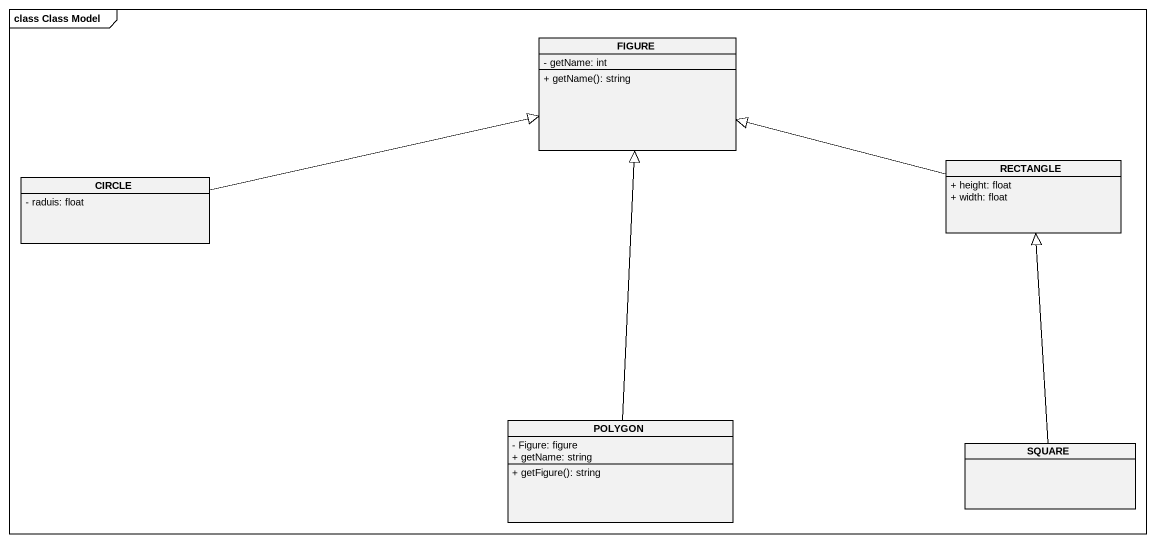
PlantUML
@startuml
mainframe class Class Model
hide circle
hide empty members
skinparam classAttributeIconSize 0
class FIGURE {
  - getName: int
  + getName(): string
}
class "CIRCLE" as CIRCLE_ {
  - raduis: float
}
class "RECTANGLE" as RECTANGLE_ {
  + height: float
  + width: float
}
class POLYGON {
  - Figure: figure
  + getName: string
  + getFigure(): string
}
class SQUARE
CIRCLE_ -right-|> FIGURE
RECTANGLE_ -left-|> FIGURE
POLYGON -up-|> FIGURE
SQUARE -up-|> RECTANGLE_
@enduml
